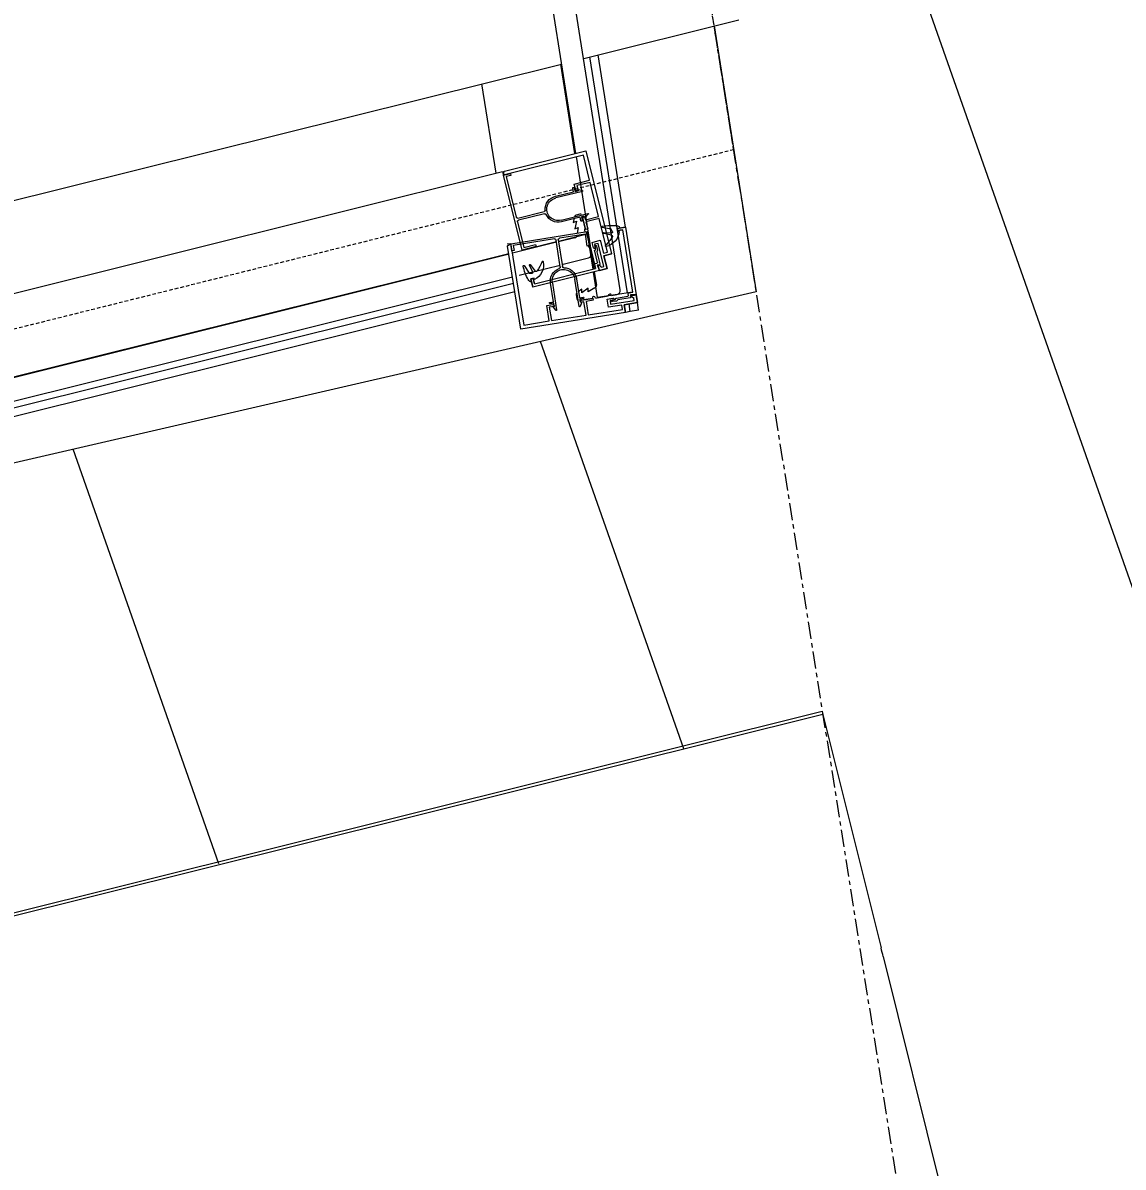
# Model space of a CAD drawing. Header units: millimetres. Extents: x -2355779 to -2216356, y 3874558 to 4068437.
# Drawn here: x -2319390 to -2318621, y 3992980 to 3993779 of the extents above; entities that cross this region are included whole.
import ezdxf

# ---------------------------------------------------------------- set-up
doc = ezdxf.new("R2010")
doc.units = ezdxf.units.MM
doc.linetypes.add('Grid Line', pattern=[21, 12, -3, 3, -3])
doc.linetypes.add('Overhead', pattern=[4, 2.5, -1.5])
for name, color, linetype, lineweight in [('A-ANNO-DIMS', 211, 'Continuous', 5), ('A-ANNO-DIMS-200', 211, 'Continuous', 5), ('A-DETL-GENF', 92, 'Continuous', 5), ('A-FLOR-OVHD', 1, 'Overhead', 13), ('A-GENM', 13, 'Continuous', 5), ('A-GLAZ-CWMG', 51, 'Continuous', 5), ('A-ROOF', 132, 'Continuous', 5), ('A-ROOF-PATT', 132, 'Continuous', 5), ('S-BEAM', 12, 'Continuous', 5), ('S-GRID', 1, 'Continuous', 5)]:
    doc.layers.add(name, color=color, linetype=linetype, lineweight=lineweight)
doc.styles.add('Arial', font='arial.ttf', dxfattribs={"height": 500})
doc.dimstyles.new('2_5-Diagonal-_deg_-Decimal_O', dxfattribs={"dimscale": 304.8, "dimtxt": 510.1297, "dimasz": 0.984252, "dimexe": 0.656168, "dimexo": 0.0625, "dimgap": 0.984252, "dimtad": 1, "dimdec": 0, "dimzin": 0, "dimdsep": 46, "dimtxsty": 'Arial', "dimblk1": 'OBLIQUE', "dimblk2": 'OBLIQUE', "dimsah": 1, "dimcen": 0.09, "dimdle": 0.656168, "dimazin": 0, "dimtfac": 1, "dimtdec": 4, "dimtix": 1, "dimtmove": 0, "dimatfit": 3, "dimfxl": 3.28084, "dimfxlon": 1, "dimtvp": 1, "dimtfill": 1, "dimtolj": 1, "dimtzin": 0, "dimlwd": 15, "dimlwe": 15, "dimarcsym": 2})

# ---------------------------------------------------------------- blocks, each defined once
blk = doc.blocks.new('Rectangular Mullion - DPANMF BT2-1105307-GA - Part B 6m')
at = {"layer": 'A-DETL-GENF'}
for p, q in [((-41.71, 64.5), (-46.71, 64.5)), ((-46.71, 64.5), (-46.71, 10.5)), ((-45.96, 64.5), (10.79, 64.5)), ((13.29, 67), (-45.26, 67)), ((-41.71, 63), (-41.71, 64.5)), ((10.79, 64.5), (10.79, 46.44)), ((13.29, -7.08), (13.29, 67)), ((-45.21, 33.9), (-45.21, 63)), ((-45.21, 63), (-41.71, 63)), ((-15.06, 40.14), (4, 40.14)), ((-1.96, 41.34), (-15.04, 41.34)), ((-1.96, 43.85), (-1.96, 41.34)), ((-0.96, 41.35), (-0.96, 43.85)), ((0.95, 41.35), (-0.96, 41.35)), ((10.79, 46.44), (-0.21, 46.44)), ((-0.21, 46.44), (-0.21, 42.06)), ((1.29, 41.54), (1.29, 44.94)), ((1.29, 44.94), (10.79, 44.94)), ((4.15, 40.7), (1.73, 42.1)), ((10.79, 44.94), (10.79, 20.36)), ((-25.35, 32.9), (-44.21, 32.9)), ((-45.21, 12), (-45.21, 30.4)), ((-44.21, 31.4), (-25.35, 31.4)), ((4, 24.15), (-15.31, 24.15)), ((-15.31, 22.95), (-1.96, 22.95)), ((-1.96, 22.95), (-1.96, 20.45)), ((-0.96, 20.45), (-0.96, 22.95)), ((-0.96, 22.95), (0.94, 22.95)), ((-0.21, 22.02), (-0.21, 13.84)), ((1.29, 20.36), (1.29, 22.54)), ((10.79, 20.36), (1.29, 20.36)), ((1.29, 13.84), (1.29, 18.86)), ((1.29, 18.86), (10.79, 18.86)), ((1.73, 22.19), (4.15, 23.59)), ((10.79, 18.86), (10.79, -5.38)), ((-46.71, 10.5), (-36.71, 10.5)), ((-36.71, 12), (-45.21, 12)), ((-36.71, 10.5), (-36.71, 12)), ((-0.21, 13.84), (1.29, 13.84)), ((7.79, 3.97), (1.99, 3.97)), ((1.99, 3.97), (1.99, 0.07)), ((3.29, -0.62), (3.29, 2.27)), ((3.29, 2.27), (5.89, 2.27)), ((3.29, 1.17), (3.29, -1.6)), ((4.39, -2.2), (4.39, 0.6)), ((5.89, 2.27), (5.89, -14.33)), ((7.79, -5.38), (7.79, 3.97)), ((-45.85, -6.26), (-47.95, -0.37)), ((-43.74, -6.88), (-45.85, -6.26)), ((-44.24, -0.89), (-43.14, -6.33)), ((-41.54, -5.87), (-43.63, -0.7)), ((2.29, -2.4), (2.29, -10.5)), ((3.69, -3.29), (4.39, -2.2)), ((3.69, -11.9), (3.69, -3.29)), ((10.79, -5.38), (7.79, -5.38)), ((7.79, -16.4), (7.79, -7.08)), ((7.79, -7.08), (13.29, -7.08)), ((-44.11, -10.5), (-45.61, -10.5)), ((-45.61, -10.5), (-45.61, -16.4)), ((-45.61, -12.26), (-45.61, -10.5)), ((-45.61, -10.5), (-43.37, -10.5)), ((-44.11, -14.4), (-44.11, -10.5)), ((0, -14.4), (-44.11, -14.4)), ((-43.37, -10.5), (-43.37, -11.58)), ((0, -11.7), (0, -14.4)), ((1.79, -11), (0.7, -11)), ((2.36, -16.4), (1.59, -12.4)), ((1.59, -12.4), (3.19, -12.4)), ((2.29, -12.66), (2.29, -16.4)), ((5.89, -14.33), (4.19, -14.33)), ((-45.61, -16.4), (2.36, -16.4)), ((2.29, -16.4), (7.79, -16.4))]:
    blk.add_line(p, q, dxfattribs=at)
for centre, radius, start, end in [((-15.31, 32.15), 9.2, 88.37392, 170.12093), ((-15.31, 32.15), 8, 88.25616, 270), ((-1.46, 43.85), 0.5, 0, 180), ((4, 40.44), 0.3, 270, 60), ((-44.21, 33.9), 1, 180, 270), ((-25.35, 33.9), 1, 270, 350.12093), ((-44.21, 30.4), 1, 90, 180), ((-25.35, 30.4), 1, 9.87905, 90), ((-15.31, 32.15), 9.2, 189.87905, 270), ((4, 23.85), 0.3, 300, 90), ((-1.46, 20.45), 0.5, 180, 0), ((2.83, 0.07), 0.834, 180, 303.96116), ((-48.33, -0.5), 0.4, 19.63752, 186.40467), ((-9.61, -1.2), 39.12, 179.04806, 193.76128), ((-43.93, -0.82), 0.32, 21.98819, 191.47015), ((-43.61, -6.42), 0.48, 253.57262, 11.47015), ((-45.92, -0.25), 11.61, 282.71421, 356.55507), ((-40.73, -5.54), 0.88, 201.98819, 317.42975), ((-81.52, 36.99), 59.81, 313.85322, 321.00629), ((-34.73, -0.9), 0.4, 353.07357, 139.41676), ((-44.31, -9.69), 3.39, 193.76128, 216.27232), ((0.7, -11.7), 0.7, 90, 180), ((1.79, -10.5), 0.5, 270, 0), ((3.19, -11.9), 0.5, 270, 0), ((4.19, -13.83), 0.5, 180, 270)]:
    blk.add_arc(centre, radius, start, end, dxfattribs=at)
for points, knots in [([(-45.26, 67), (-45.32, 67), (-45.43, 66.98), (-45.57, 66.88), (-45.68, 66.74), (-45.78, 66.58), (-45.89, 66.37), (-46.01, 66.11), (-46.15, 65.84), (-46.27, 65.57), (-46.37, 65.31), (-46.42, 65.08), (-46.43, 64.87), (-46.38, 64.7), (-46.25, 64.56), (-46.08, 64.51), (-45.96, 64.5)], [0, 0, 0, 0, 0.0625, 0.125, 0.177083, 0.229167, 0.291667, 0.375, 0.458333, 0.541667, 0.625, 0.708333, 0.770833, 0.84375, 0.916667, 1, 1, 1, 1]), ([(-0.21, 42.06), (-0.21, 41.9), (-0.04, 41.73), (0.28, 41.53), (0.46, 41.43), (0.64, 41.34), (0.83, 41.27), (1, 41.24), (1.19, 41.27), (1.28, 41.4), (1.29, 41.54)], [0, 0, 0, 0, 0.333333, 0.416667, 0.5, 0.583333, 0.666667, 0.75, 0.84375, 1, 1, 1, 1]), ([(1.73, 42.1), (1.67, 42.14), (1.55, 42.16), (1.36, 42.05), (1.2, 41.83), (1.06, 41.58), (0.98, 41.43), (0.95, 41.35)], [0, 0, 0, 0, 0.25, 0.5, 0.75, 0.875, 1, 1, 1, 1]), ([(1.29, 22.54), (1.28, 22.62), (1.24, 22.75), (1.11, 22.84), (0.93, 22.84), (0.73, 22.78), (0.52, 22.68), (0.3, 22.57), (0.12, 22.45), (-0.04, 22.34), (-0.17, 22.2), (-0.21, 22.08), (-0.21, 22.02)], [0, 0, 0, 0, 0.083333, 0.1875, 0.291667, 0.375, 0.458333, 0.583333, 0.666667, 0.75, 0.875, 1, 1, 1, 1]), ([(0.94, 22.95), (0.98, 22.86), (1.05, 22.71), (1.16, 22.52), (1.3, 22.32), (1.49, 22.13), (1.64, 22.13), (1.73, 22.19)], [0, 0, 0, 0, 0.125, 0.25, 0.375, 0.625, 1, 1, 1, 1]), ([(4.39, 0.6), (4.38, 0.74), (4.33, 0.97), (4.18, 1.21), (3.95, 1.34), (3.66, 1.41), (3.38, 1.39), (3.28, 1.29), (3.29, 1.17)], [0, 0, 0, 0, 0.166667, 0.333333, 0.5, 0.666667, 0.791667, 1, 1, 1, 1]), ([(3.29, -1.6), (3.24, -1.6), (3.1, -1.6), (2.85, -1.64), (2.65, -1.72), (2.49, -1.83), (2.39, -1.97), (2.31, -2.15), (2.29, -2.31), (2.29, -2.4)], [0, 0, 0, 0, 0.222222, 0.388889, 0.555556, 0.666667, 0.777778, 0.888889, 1, 1, 1, 1]), ([(-47.05, -11.7), (-46.85, -12.02), (-46.33, -12.42), (-45.75, -12.54), (-45.61, -12.4), (-45.61, -12.26)], [0, 0, 0, 0, 0.470588, 0.735294, 1, 1, 1, 1]), ([(3.69, -13.83), (3.7, -13.77), (3.7, -13.66), (3.65, -13.49), (3.56, -13.34), (3.45, -13.2), (3.33, -13.07), (3.16, -12.92), (3.01, -12.77), (2.84, -12.62), (2.68, -12.52), (2.49, -12.44), (2.34, -12.44), (2.29, -12.57), (2.29, -12.66)], [0, 0, 0, 0, 0.0625, 0.125, 0.1875, 0.25, 0.3125, 0.375, 0.5, 0.583333, 0.708333, 0.802083, 0.911458, 1, 1, 1, 1])]:
    blk.add_open_spline(points, degree=3, knots=knots, dxfattribs=at)
blk = doc.blocks.new('Rectangular Mullion - Frame_Framed Facade_Danpal_DPANMF BT2-1262941-GA - Part B 6m')
at = {"layer": 'A-GLAZ-CWMG'}
for p, q in [((-60, 54.5), (-60, 57)), ((-33.35, 0.5), (-60, 0.5)), ((-13.29, 0.5), (-31.43, 0.5)), ((-13.29, -24.4), (-13.29, 0.5)), ((-58.9, -26.4), (-58.9, -20.5)), ((-58.9, -20.5), (-57.4, -20.5)), ((-57.4, -20.5), (-57.4, -24.4)), ((0, -17.08), (-5.5, -17.08)), ((-5.5, -17.08), (-5.5, -26.4)), ((-5.5, -26.4), (-10.93, -26.4))]:
    blk.add_line(p, q, dxfattribs=at)
blk = doc.blocks.new('Rectangular Mullion - Frame_Framed Facade_Danpal_DPANMF BT1-2852219-GA - Part B 6m')
at = {"layer": 'A-GLAZ-CWMG'}
for p, q in [((-2319004.21, 3993687.81), (-2319014.1, 3993750.23)), ((-2318967.53, 3993590.5), (-2318993.64, 3993755.33)), ((-2318968.85, 3993636.47), (-2318987.9, 3993756.76)), ((-2319059.24, 3993674.1), (-2319069.13, 3993736.52)), ((-2318965.47, 3993577.46), (-2318966.32, 3993582.81)), ((-2318959.64, 3993578.38), (-2318960.49, 3993583.73)), ((-2318965.47, 3993577.46), (-2318968.91, 3993576.92)), ((-2318959.64, 3993578.38), (-2318965.47, 3993577.46))]:
    blk.add_line(p, q, dxfattribs=at)
blk = doc.blocks.new('Rectangular Mullion - DPANMF BT1-1105306-GA - Part B 6m')
at = {"layer": 'A-DETL-GENF'}
for p, q in [((45.26, 67), (-13.29, 67)), ((-13.29, 67), (-13.29, -7.08)), ((-10.79, 46.44), (-10.79, 64.5)), ((-10.79, 64.5), (45.96, 64.5)), ((46.71, 64.5), (41.71, 64.5)), ((41.71, 64.5), (41.71, 63)), ((46.71, 10.5), (46.71, 64.5)), ((41.71, 63), (45.21, 63)), ((45.21, 63), (45.21, 33.9)), ((0.21, 46.44), (-10.79, 46.44)), ((-10.79, 20.36), (-10.79, 44.94)), ((-10.79, 44.94), (-1.29, 44.94)), ((-1.73, 42.1), (-4.15, 40.7)), ((-4, 40.14), (15.06, 40.14)), ((-1.29, 44.94), (-1.29, 41.54)), ((0.96, 41.35), (-0.95, 41.35)), ((0.21, 42.06), (0.21, 46.44)), ((0.96, 43.85), (0.96, 41.35)), ((1.96, 41.34), (1.96, 43.85)), ((15.04, 41.34), (1.96, 41.34)), ((44.21, 32.9), (25.35, 32.9)), ((15.3, 24.15), (-4, 24.15)), ((25.35, 31.4), (44.21, 31.4)), ((45.21, 30.4), (45.21, 12)), ((-1.29, 20.36), (-10.79, 20.36)), ((-10.79, -5.38), (-10.79, 18.86)), ((-10.79, 18.86), (-1.29, 18.86)), ((-4.15, 23.59), (-1.73, 22.19)), ((-1.29, 22.54), (-1.29, 20.36)), ((-1.29, 18.86), (-1.29, 13.84)), ((-0.94, 22.95), (0.96, 22.95)), ((0.21, 13.84), (0.21, 22.02)), ((0.96, 22.95), (0.96, 20.45)), ((1.96, 20.45), (1.96, 22.95)), ((1.96, 22.95), (15.3, 22.95)), ((-1.29, 13.84), (0.21, 13.84)), ((45.21, 12), (36.71, 12)), ((36.71, 12), (36.71, 10.5)), ((36.71, 10.5), (46.71, 10.5)), ((-1.99, 3.97), (-7.79, 3.97)), ((-7.79, 3.97), (-7.79, -5.38)), ((-5.89, -14.33), (-5.89, 2.27)), ((-5.89, 2.27), (-3.29, 2.27)), ((-4.39, 0.6), (-4.39, -2.2)), ((-3.29, 2.27), (-3.29, -0.62)), ((-3.29, -1.6), (-3.29, 1.17)), ((-1.99, 0.07), (-1.99, 3.97)), ((-13.29, -7.08), (-7.79, -7.08)), ((-7.79, -5.38), (-10.79, -5.38)), ((-7.79, -7.08), (-7.79, -16.4)), ((-4.39, -2.2), (-3.69, -3.29)), ((-3.69, -3.29), (-3.69, -11.9)), ((-2.29, -10.5), (-2.29, -2.4)), ((43.63, -0.7), (41.54, -5.87)), ((43.14, -6.33), (44.24, -0.89)), ((45.85, -6.26), (43.74, -6.88)), ((47.95, -0.37), (45.85, -6.26)), ((-4.19, -14.33), (-5.89, -14.33)), ((-3.19, -12.4), (-1.59, -12.4)), ((-1.59, -12.4), (-2.36, -16.4)), ((-2.29, -16.4), (-2.29, -12.66)), ((-0.7, -11), (-1.79, -11)), ((0, -14.4), (0, -11.7)), ((44.11, -14.4), (0, -14.4)), ((43.37, -11.58), (43.37, -10.5)), ((43.37, -10.5), (45.61, -10.5)), ((45.61, -10.5), (44.11, -10.5)), ((44.11, -10.5), (44.11, -14.4)), ((45.61, -16.4), (45.61, -10.5)), ((45.61, -10.5), (45.61, -12.26)), ((-7.79, -16.4), (-2.29, -16.4)), ((-2.36, -16.4), (45.61, -16.4))]:
    blk.add_line(p, q, dxfattribs=at)
for centre, radius, start, end in [((-4, 40.44), 0.3, 120, 270), ((1.46, 43.85), 0.5, 360, 180), ((15.3, 32.15), 9.2, 9.87907, 91.62608), ((15.3, 32.15), 8, 270, 91.74384), ((25.35, 33.9), 1, 189.87907, 270), ((44.21, 33.9), 1, 270, 0), ((-4, 23.85), 0.3, 90, 240), ((15.3, 32.15), 9.2, 270, 350.12095), ((25.35, 30.4), 1, 90, 170.12095), ((44.21, 30.4), 1, 0, 90), ((1.46, 20.45), 0.5, 180, 360), ((-2.83, 0.07), 0.834, 236.03884, 360), ((34.73, -0.9), 0.4, 40.58324, 186.92643), ((45.92, -0.25), 11.61, 183.44493, 257.28579), ((81.52, 36.99), 59.81, 218.99371, 226.14678), ((40.73, -5.54), 0.88, 222.57025, 338.01181), ((43.61, -6.42), 0.48, 168.52985, 286.42738), ((43.93, -0.82), 0.32, 348.52985, 158.01181), ((9.61, -1.2), 39.12, 346.23872, 0.95194), ((48.33, -0.5), 0.4, 353.59533, 160.36248), ((-4.19, -13.83), 0.5, 270, 360), ((-3.19, -11.9), 0.5, 180, 270), ((-1.79, -10.5), 0.5, 180, 270), ((-0.7, -11.7), 0.7, 360, 90), ((44.31, -9.69), 3.39, 323.72768, 346.23872)]:
    blk.add_arc(centre, radius, start, end, dxfattribs=at)
for points, knots in [([(45.96, 64.5), (46.02, 64.51), (46.15, 64.53), (46.31, 64.61), (46.4, 64.74), (46.43, 64.94), (46.4, 65.17), (46.32, 65.43), (46.18, 65.79), (46, 66.13), (45.84, 66.46), (45.74, 66.64), (45.63, 66.8), (45.49, 66.95), (45.35, 67), (45.26, 67)], [0, 0, 0, 0, 0.041667, 0.104167, 0.177083, 0.239583, 0.333333, 0.416667, 0.5, 0.666667, 0.729167, 0.791667, 0.84375, 0.90625, 1, 1, 1, 1]), ([(-0.95, 41.35), (-0.98, 41.43), (-1.06, 41.58), (-1.16, 41.77), (-1.3, 41.97), (-1.49, 42.16), (-1.64, 42.16), (-1.73, 42.1)], [0, 0, 0, 0, 0.125, 0.25, 0.375, 0.625, 1, 1, 1, 1]), ([(-1.29, 41.54), (-1.28, 41.47), (-1.24, 41.34), (-1.11, 41.24), (-0.93, 41.25), (-0.73, 41.3), (-0.52, 41.4), (-0.3, 41.51), (-0.12, 41.63), (0.04, 41.75), (0.17, 41.89), (0.21, 42), (0.21, 42.06)], [0, 0, 0, 0, 0.083333, 0.1875, 0.291667, 0.375, 0.458333, 0.583333, 0.666667, 0.75, 0.875, 1, 1, 1, 1]), ([(-1.73, 22.19), (-1.67, 22.15), (-1.55, 22.12), (-1.36, 22.24), (-1.2, 22.46), (-1.05, 22.71), (-0.98, 22.86), (-0.94, 22.95)], [0, 0, 0, 0, 0.25, 0.5, 0.75, 0.875, 1, 1, 1, 1]), ([(0.21, 22.02), (0.21, 22.18), (0.04, 22.36), (-0.28, 22.55), (-0.46, 22.65), (-0.64, 22.74), (-0.83, 22.81), (-1, 22.85), (-1.19, 22.81), (-1.28, 22.68), (-1.29, 22.54)], [0, 0, 0, 0, 0.333333, 0.416667, 0.5, 0.583333, 0.666667, 0.75, 0.84375, 1, 1, 1, 1]), ([(-3.29, 1.17), (-3.29, 1.24), (-3.33, 1.34), (-3.55, 1.42), (-3.91, 1.37), (-4.18, 1.21), (-4.33, 0.97), (-4.38, 0.74), (-4.39, 0.6)], [0, 0, 0, 0, 0.125, 0.25, 0.5, 0.666667, 0.833333, 1, 1, 1, 1]), ([(-2.29, -2.4), (-2.29, -2.31), (-2.31, -2.15), (-2.39, -1.97), (-2.49, -1.83), (-2.63, -1.73), (-2.79, -1.66), (-3.05, -1.6), (-3.22, -1.6), (-3.29, -1.6)], [0, 0, 0, 0, 0.111111, 0.222222, 0.333333, 0.444444, 0.555556, 0.708333, 1, 1, 1, 1]), ([(-2.29, -12.66), (-2.29, -12.59), (-2.33, -12.45), (-2.47, -12.43), (-2.73, -12.53), (-2.92, -12.68), (-3.13, -12.88), (-3.27, -13.02), (-3.41, -13.16), (-3.53, -13.3), (-3.63, -13.44), (-3.7, -13.62), (-3.71, -13.75), (-3.69, -13.83)], [0, 0, 0, 0, 0.072917, 0.1875, 0.291667, 0.5, 0.583333, 0.666667, 0.729167, 0.791667, 0.854167, 0.916667, 1, 1, 1, 1]), ([(45.61, -12.26), (45.61, -12.34), (45.65, -12.45), (45.81, -12.51), (46.04, -12.49), (46.37, -12.36), (46.75, -12.08), (46.97, -11.82), (47.05, -11.7)], [0, 0, 0, 0, 0.147059, 0.294118, 0.411765, 0.588235, 0.823529, 1, 1, 1, 1])]:
    blk.add_open_spline(points, degree=3, knots=knots, dxfattribs=at)
blk = doc.blocks.new('Rectangular Mullion - Frame_Framed Facade_Danpal_DPANMF BT1-V25-GA - Part B 6m')
at = {"layer": 'A-GLAZ-CWMG'}
for p, q in [((-60, 57), (-60, 54.5)), ((-60, 0.5), (-35.34, 0.5)), ((-33.91, 0.5), (-13.29, 0.5)), ((-13.29, 0.5), (-13.29, -24.4)), ((-57.4, -20.5), (-58.9, -20.5)), ((-58.9, -20.5), (-58.9, -26.4)), ((-57.4, -24.4), (-57.4, -20.5)), ((-5.5, -17.08), (0, -17.08)), ((-5.5, -26.4), (-5.5, -17.08)), ((-10.93, -26.4), (-5.5, -26.4))]:
    blk.add_line(p, q, dxfattribs=at)
blk = doc.blocks.new('MulticellPanel_Polycarbonate_Danpal_1040w - Opal-2897713-GA - Part B 6m')
at = {"layer": 'A-GENM'}
h = blk.add_hatch(dxfattribs=at)
h.set_pattern_fill('FP_28', color=256, style=0, pattern_type=2)
h.set_pattern_definition([(171, (4307366.5, 1665677.9), (-125.14757, -790.15067), []), (261, (4307366.5, 1665677.9), (790.15067, -125.14757), [])])
h.paths.add_polyline_path([(162.77, -6.44), (166.57, -3.25), (160.76, -1.28)])
h.paths.add_polyline_path([(167.77, -13.34), (167.77, -4.45), (162.77, -6.44), (162.77, -10.94), (167.25, -13.23)])
h.paths.add_polyline_path([(167.77, -2.05), (167.77, 7), (160.76, -1.28)])
h.paths.add_polyline_path([(65.22, 7.47), (119.93, 10.48), (87.41, 6.9), (67.83, 7.4)])
h.paths.add_polyline_path([(166.57, 8.2), (164.77, 16), (-164.77, 16), (-166.57, 8.2), (-158.9, 0), (65.87, 0), (65.22, 7.47), (67.93, 5.2), (68.38, 0), (147.47, 1.31), (149.55, 0.46), (149.59, 0), (160.78, 2.01)])
h.paths.add_polyline_path([(139.02, 13.92), (137.54, 11.28), (123.03, 10.96)])
h.paths.add_polyline_path([(-160.76, -1.28), (-167.77, 7), (-167.77, -2.05)])
h.paths.add_polyline_path([(-160.76, -1.28), (-166.57, -3.25), (-162.77, -6.44), (-161.78, -3.91)])
h.paths.add_polyline_path([(-162.77, -10.94), (-162.77, -6.44), (-167.77, -4.45), (-167.77, -13.5)])
for p, q in [((164.77, 16), (-164.77, 16)), ((-167.77, 13), (-167.77, 9.4)), ((167.77, 9.4), (167.77, 13)), ((-167.77, 7), (-167.77, -2.05)), ((167.77, -2.05), (167.77, 7)), ((-167.77, -4.45), (-167.77, -13.5)), ((-162.77, -6.44), (-160.76, -1.28)), ((-162.77, -10.94), (-160.27, -6)), ((-160.27, -6), (-162.77, -6.44)), ((-158.9, 0), (65.87, 0)), ((68.15, 0), (147.64, 0)), ((149.59, 0), (158.9, 0)), ((162.77, -6.44), (160.27, -6)), ((160.27, -6), (162.77, -10.94)), ((160.76, -1.28), (162.77, -6.44)), ((167.77, -13.34), (167.77, -4.45)), ((-166.27, -15), (-163.47, -15)), ((-160.27, -10.5), (-162.77, -10.94)), ((-162.13, -14.18), (-160.27, -10.5)), ((162.77, -10.94), (160.27, -10.5)), ((160.27, -10.5), (161.69, -13.32)), ((163.47, -15), (166.27, -15))]:
    blk.add_line(p, q, dxfattribs=at)
for centre, radius, start, end in [((-164.77, 13), 3, 90, 180), ((164.77, 13), 3, 0, 90), ((-167.77, 8.2), 1.2, 270.00019, 89.99981), ((167.77, 8.2), 1.2, 90.00019, 269.99981), ((-167.77, -3.25), 1.2, 270.0002, 89.9998), ((-158.9, -2), 2, 90, 158.78639), ((158.9, -2), 2, 21.21363, 90), ((167.77, -3.25), 1.2, 90.0002, 269.9998), ((-166.27, -13.5), 1.5, 180, 270), ((-163.47, -13.5), 1.5, 270, 333.16093), ((163.47, -13.5), 1.5, 206.83907, 270), ((166.27, -13.5), 1.5, 270, 315)]:
    blk.add_arc(centre, radius, start, end, dxfattribs=at)
blk = doc.blocks.new('MulticellPanel_Polycarbonate_Danpal_1040w - Opal-V29-GA - Part B 6m')
at = {"layer": 'A-GENM'}
h = blk.add_hatch(dxfattribs=at)
h.set_pattern_fill('FP_29', color=256, style=0, pattern_type=2)
h.set_pattern_definition([(256.007, (-1284990.3, 4435872.7), (776.26022, -193.44268), []), (346.007, (-1284990.3, 4435872.7), (193.44268, 776.26022), [])])
h.paths.add_polyline_path([(517, 16), (-462.27, 15.15), (-462.7, 0), (511.13, 0), (518.8, 8.2)])
h.paths.add_polyline_path([(513, -1.28), (515, -6.44), (518.8, -3.25)])
h.paths.add_polyline_path([(520, 7), (513, -1.28), (520, -2.05)])
h.paths.add_polyline_path([(520, -4.45), (515, -6.44), (515, -10.94), (520, -13.5)])
h.paths.add_polyline_path([(-464.71, 16), (-496.46, 15.68), (-496.41, 0), (-466.11, 0), (-464.78, 15.19)])
h.paths.add_polyline_path([(-497.94, 16), (-517, 16), (-517.41, 6.72), (-509.79, 0), (-499.16, 2.08), (-497.97, 15.7)])
h.paths.add_polyline_path([(-520, 7), (-518.87, -0.7), (-513.05, -1.21), (-518.63, 5.39)])
h.paths.add_polyline_path([(-513.54, -2.68), (-518.8, -3.25), (-515, -6.44), (-513.94, -3.7)])
h.paths.add_polyline_path([(-520, -4.45), (-518.79, -12.88), (-515, -10.94), (-515, -6.44)])
for p, q in [((-497.83, 16), (-517, 16)), ((-466.92, 16), (-496.43, 16)), ((517, 16), (-462.2, 16)), ((-520, 13), (-520, 9.4)), ((520, 9.4), (520, 13)), ((-520, 7), (-520, -2.05)), ((520, -2.05), (520, 7)), ((-520, -4.45), (-520, -13.34)), ((-515, -6.44), (-513.54, -2.68)), ((-515, -10.94), (-512.5, -6)), ((-512.5, -6), (-515, -6.44)), ((-511.13, 0), (-499.34, 0)), ((-497.95, 0), (-466.11, 0)), ((-463.84, 0), (511.13, 0)), ((515, -6.44), (512.5, -6)), ((512.5, -6), (515, -10.94)), ((513, -1.28), (515, -6.44)), ((520, -13.5), (520, -4.45)), ((-518.5, -15), (-515.7, -15)), ((-512.5, -10.5), (-515, -10.94)), ((-513.92, -13.32), (-512.5, -10.5)), ((515, -10.94), (512.5, -10.5)), ((512.5, -10.5), (514.36, -14.18)), ((515.7, -15), (518.5, -15))]:
    blk.add_line(p, q, dxfattribs=at)
for centre, radius, start, end in [((-517, 13), 3, 90, 180), ((517, 13), 3, 360, 90), ((-520, 8.2), 1.2, 270.00019, 89.99981), ((520, 8.2), 1.2, 90.00019, 269.99981), ((-520, -3.25), 1.2, 270.0002, 89.9998), ((-511.13, -2), 2, 90, 158.78639), ((511.13, -2), 2, 21.21363, 90), ((520, -3.25), 1.2, 90.0002, 269.9998), ((-518.5, -13.5), 1.5, 225, 270), ((-515.7, -13.5), 1.5, 270, 333.16093), ((515.7, -13.5), 1.5, 206.83907, 270), ((518.5, -13.5), 1.5, 270, 360)]:
    blk.add_arc(centre, radius, start, end, dxfattribs=at)
blk = doc.blocks.new('Rectangular Mullion - Frame_Framed Facade_Danpal_DPANMF BT1-1887959-GA - Part B 6m')
at = {"layer": 'A-GLAZ-CWMG'}
for p, q in [((-2320018.48, 3993435.05), (-2319054.67, 3993675.24)), ((-2319998.66, 3993381.76), (-2319050.37, 3993618.08)), ((-2319999.74, 3993359.85), (-2319047.07, 3993597.26)), ((-2319978.06, 3993359.17), (-2319046.15, 3993591.41))]:
    blk.add_line(p, q, dxfattribs=at)
blk = doc.blocks.new('Gutter 01 - Gutter 01-2642328-GA - Part B 6m')
at = {"layer": 'A-GENM'}
for p, q in [((-2318831.43, 3993298.19), (-2339330.41, 3988189.7)), ((-2318830.95, 3993296.25), (-2339329.93, 3988187.76)), ((-2318831.43, 3993298.19), (-2318830.95, 3993296.25)), ((-2318830.95, 3993296.25), (-2318790.33, 3993133.26)), ((-2318788.81, 3993127.15), (-2318748, 3992963.41))]:
    blk.add_line(p, q, dxfattribs=at)
blk.add_ellipse((-2318790.33, 3993133.26), major_axis=(-2.47, 9.93), ratio=0.000002, start_param=4.049465, end_param=4.712389, dxfattribs=at)
blk = doc.blocks.new('Structural Framing 10 - Structural Framing 1-2898566-GA - Part B 6m')
at = {"layer": 'S-BEAM'}
for p, q in [((-2319002.02, 3993770.25), (-2318893.71, 3993797.24)), ((-2339367.53, 3988695.02), (-2319017.6, 3993766.37))]:
    blk.add_line(p, q, dxfattribs=at)
blk = doc.blocks.new('DIMBLOCK1-GA - Part B 6m')
at = {"layer": 'A-ANNO-DIMS-200', "lineweight": 15}
for p, q in [((-2327823.04, 4050069.26), (-2327854.33, 4050266.79)), ((-2327823.04, 4050069.26), (-2327698.35, 4050240.87)), ((-2327823.04, 4050069.26), (-2327947.72, 4049897.64)), ((-2327823.04, 4050069.26), (-2327823.04, 4050069.26)), ((-2327823.04, 4050069.26), (-2327772.57, 4049750.65)), ((-2337983.31, 4048155.44), (-2338052.22, 4048470.57)), ((-2337983.31, 4048155.44), (-2337868.82, 4048334.02)), ((-2337983.31, 4048155.44), (-2338097.81, 4047976.86)), ((-2337983.31, 4048155.44), (-2337940.59, 4047960.06))]:
    blk.add_line(p, q, dxfattribs=at)
for start, end in [(98.935842, 102.3988935), (99.0003284, 102.3344071)]:
    blk.add_arc((-2300023.82, 3874558.41), 177698.77, start, end, dxfattribs=at)
at = {"layer": 'A-ANNO-DIMS-200', "color": 0, "lineweight": 15, "insert": (-2333894.89, 4049967.89), "char_height": 500, "width": 1958.898, "attachment_point": 1, "rotation": 10.66737, "line_spacing_factor": 0.941778, "style": 'Arial', "bg_fill": 3, "box_fill_scale": 1.25, "bg_fill_color": 256, "bg_fill_true_color": 13158600, "bg_fill_transparency": 0}
blk.add_mtext('3.33°', dxfattribs=at)
blk = doc.blocks.new('_Oblique')
at = {"color": 0, "linetype": 'ByBlock', "lineweight": -2}
blk.add_line((-0.5, -0.5), (0.5, 0.5), dxfattribs=at)
blk = doc.blocks.new('DIMBLOCK2-GA - Part B 6m')
at = {"layer": 'A-ANNO-DIMS-200', "lineweight": 15}
for p, q in [((-2337980.34, 4048141.87), (-2338057.17, 4048493.22)), ((-2337980.34, 4048141.87), (-2337865.85, 4048320.45)), ((-2337980.34, 4048141.87), (-2338094.84, 4047963.29)), ((-2337980.34, 4048141.87), (-2337980.34, 4048141.87)), ((-2337980.34, 4048141.87), (-2337937.62, 4047946.49)), ((-2348008.11, 4045641.5), (-2348105.24, 4045987.78)), ((-2348008.11, 4045641.5), (-2347904.19, 4045826.43)), ((-2348008.11, 4045641.5), (-2348112.03, 4045456.56)), ((-2348008.11, 4045641.5), (-2347954.1, 4045448.93))]:
    blk.add_line(p, q, dxfattribs=at)
for start, end in [(102.2699157, 105.7318986), (102.3344071, 105.6674071)]:
    blk.add_arc((-2300023.82, 3874558.41), 177684.87, start, end, dxfattribs=at)
at = {"layer": 'A-ANNO-DIMS-200', "color": 0, "lineweight": 15, "insert": (-2344034, 4047688.05), "char_height": 500, "width": 1958.898, "attachment_point": 1, "rotation": 14.00091, "line_spacing_factor": 0.941778, "style": 'Arial', "bg_fill": 3, "box_fill_scale": 1.25, "bg_fill_color": 256, "bg_fill_true_color": 13158600, "bg_fill_transparency": 0}
blk.add_mtext('3.33°', dxfattribs=at)

msp = doc.modelspace()

# ---------------------------------------------------------------- hatches: boundary and pattern name
at = {"layer": 'A-ROOF-PATT'}
h = msp.add_hatch(dxfattribs=at)
h.set_pattern_fill('FP_4', color=256, style=0, pattern_type=2)
h.set_pattern_definition([(109.367, (-4018.33, 11431.97), (-314.1568, -110.428734), [])])
h.paths.add_polyline_path([(-2352562.88, 3967433.92), (-2298471.94, 3967434.57), (-2305717.87, 3993269.19), (-2317088.14, 3995686.01), (-2318295.31, 3999191.81), (-2318276.82, 3999198.02), (-2317990.28, 3999297.18), (-2319737.4, 3999020.45), (-2318990.13, 3994314.58), (-2318988.48, 3994311.32), (-2318969.59, 3994178.22), (-2318969.59, 3994172.85), (-2318935.67, 3993965.59), (-2318889.72, 3993781.23), (-2318906.88, 3993776.95), (-2318877.49, 3993591.4), (-2319972.95, 3993338.67), (-2319896.71, 3993032.72), (-2318830.95, 3993296.25), (-2318742.7, 3992936.64), (-2339240.88, 3987830.45), (-2339329.93, 3988189.82), (-2329605.12, 3990613.31), (-2329686.47, 3990939.77), (-2338999.36, 3988618.93), (-2338994.73, 3988605.16), (-2339351.21, 3988485.44), (-2339348.05, 3988476.26), (-2339418.84, 3988454.31), (-2339421.52, 3988456.78), (-2339429.34, 3988456.19), (-2341201.17, 3993601.83), (-2352562.88, 3989688.49), (-2352562.88, 3975751.64), (-2350541.37, 3975985.44), (-2350556.48, 3976127.12), (-2350507.95, 3976132.34), (-2350495.84, 3976129.71), (-2350495.06, 3976131.55), (-2350329.44, 3976150.09), (-2350329.44, 3976150.75), (-2350307.56, 3976155.91), (-2350269.45, 3976159.06), (-2350253.29, 3976018.76), (-2344809.54, 3976648.36), (-2344824.65, 3976790.05), (-2344776.11, 3976795.27), (-2344764, 3976792.63), (-2344763.23, 3976794.48), (-2344597.6, 3976813.01), (-2344597.6, 3976813.67), (-2344575.72, 3976818.84), (-2344537.62, 3976821.98), (-2344521.45, 3976681.68), (-2339077.7, 3977311.28), (-2339092.81, 3977452.97), (-2339044.28, 3977458.19), (-2339032.17, 3977455.56), (-2339031.4, 3977457.4), (-2338865.77, 3977475.94), (-2338865.77, 3977476.59), (-2338843.89, 3977481.76), (-2338805.79, 3977484.9), (-2338789.62, 3977344.6), (-2333345.87, 3977974.21), (-2333360.98, 3978115.89), (-2333312.45, 3978121.11), (-2333300.33, 3978118.48), (-2333299.56, 3978120.32), (-2333133.94, 3978138.86), (-2333133.94, 3978139.52), (-2333112.05, 3978144.68), (-2333073.95, 3978147.82), (-2333057.79, 3978007.52), (-2327614.04, 3978637.13), (-2327629.15, 3978778.81), (-2327580.61, 3978784.03), (-2327568.5, 3978781.4), (-2327567.73, 3978783.25), (-2327402.1, 3978801.78), (-2327402.1, 3978802.44), (-2327380.22, 3978807.6), (-2327342.12, 3978810.75), (-2327325.95, 3978670.45), (-2321882.2, 3979300.05), (-2321897.31, 3979441.74), (-2321848.78, 3979446.96), (-2321836.66, 3979444.33), (-2321835.89, 3979446.17), (-2321670.27, 3979464.7), (-2321670.27, 3979465.36), (-2321648.39, 3979470.53), (-2321610.28, 3979473.67), (-2321594.12, 3979333.37), (-2316150.37, 3979962.98), (-2316165.48, 3980104.66), (-2316116.87, 3980109.88), (-2316104.83, 3980107.25), (-2316104.06, 3980109.09), (-2315938.43, 3980127.63), (-2315938.43, 3980128.29), (-2315916.55, 3980133.45), (-2315878.45, 3980136.59), (-2315862.28, 3979996.3), (-2310548.23, 3980612.49), (-2310567.29, 3980773.24), (-2310018.98, 3980836.5), (-2309988.55, 3980571.59), (-2310536.86, 3980508.33), (-2310547.34, 3980604.75), (-2310657.93, 3980591.8), (-2311033.11, 3980548.31), (-2312105.44, 3980424.16), (-2312131.88, 3980421.15), (-2312152.55, 3980418.43), (-2312207.45, 3980411.62), (-2312279.7, 3980403.23), (-2315861.4, 3979988.66), (-2315856.87, 3979939.28), (-2315904.09, 3979933.67), (-2315915.79, 3979931.51), (-2315916.55, 3979929.71), (-2316082.2, 3979911.29), (-2316083.23, 3979910.66), (-2316104.95, 3979910.49), (-2316143.96, 3979907.3), (-2316149.45, 3979955.04), (-2321593.2, 3979325.43), (-2321588.7, 3979276.36), (-2321635.93, 3979270.74), (-2321647.63, 3979268.59), (-2321648.39, 3979266.79), (-2321814.04, 3979248.37), (-2321814.04, 3979247.66), (-2321850.12, 3979246.02), (-2321875.8, 3979244.38), (-2321881.29, 3979292.11), (-2327325.04, 3978662.51), (-2327320.54, 3978613.44), (-2327367.76, 3978607.82), (-2327379.46, 3978605.66), (-2327380.22, 3978603.86), (-2327545.87, 3978585.44), (-2327545.87, 3978584.74), (-2327581.96, 3978583.1), (-2327607.63, 3978581.46), (-2327613.12, 3978629.19), (-2333056.87, 3977999.59), (-2333052.37, 3977950.51), (-2333099.6, 3977944.9), (-2333111.3, 3977942.74), (-2333112.05, 3977940.94), (-2333277.71, 3977922.52), (-2333277.71, 3977921.82), (-2333313.79, 3977920.18), (-2333339.46, 3977918.53), (-2333344.96, 3977966.27), (-2338788.54, 3977335.25), (-2338784.21, 3977287.59), (-2338831.43, 3977281.97), (-2338843.13, 3977279.82), (-2338843.89, 3977278.02), (-2339009.54, 3977259.6), (-2339010.57, 3977258.97), (-2339032.29, 3977258.8), (-2339071.3, 3977255.61), (-2339076.79, 3977303.35), (-2344520.54, 3976673.74), (-2344516.04, 3976624.67), (-2344563.26, 3976619.05), (-2344574.96, 3976616.89), (-2344575.72, 3976615.09), (-2344741.37, 3976596.67), (-2344741.37, 3976595.97), (-2344777.46, 3976594.33), (-2344803.13, 3976592.69), (-2344808.62, 3976640.42), (-2350252.38, 3976010.82), (-2350247.87, 3975961.74), (-2350295.1, 3975956.13), (-2350306.8, 3975953.97), (-2350307.56, 3975952.17), (-2350473.21, 3975933.75), (-2350473.21, 3975933.05), (-2350509.29, 3975931.41), (-2350534.97, 3975929.76), (-2350540.46, 3975977.5), (-2352562.88, 3975743.59), (-2352562.88, 3972012.52)])
h.paths.add_polyline_path([(-2313139.55, 3980303.64), (-2313120.24, 3980306.21), (-2313131.16, 3980304.61)])
h.paths.add_polyline_path([(-2339429.34, 3988462.33), (-2339428.69, 3988464.69), (-2339444.19, 3988505.45), (-2339443.7, 3988504.03), (-2339429.35, 3988462.36)])
h.paths.add_polyline_path([(-2339352.18, 3988488.28), (-2338998.53, 3988607.05), (-2339002.28, 3988618.2), (-2339195.97, 3988572), (-2339214.8, 3988651.19), (-2339028.92, 3988697.52), (-2339030.37, 3988701.84), (-2339027.53, 3988702.8), (-2339026, 3988698.24), (-2325794, 3991995.75), (-2329361.07, 3991171.7), (-2339363.54, 3988679.01), (-2339409.49, 3988857.35), (-2339471.73, 3988835.44), (-2339353.42, 3988491.88)])
h.paths.add_polyline_path([(-2339530.76, 3988768.84), (-2339531.09, 3988771.34), (-2339531.09, 3988769.8)])
h.paths.add_polyline_path([(-2339476.17, 3988848.34), (-2339406.1, 3988872.47), (-2339398.06, 3988879.74), (-2339398.5, 3988893.39), (-2339554.38, 3989341.19), (-2339558.71, 3989346.09), (-2339571.31, 3989346.09), (-2339639.48, 3989322.62), (-2339482.83, 3988867.7)])
h.paths.add_polyline_path([(-2339346.13, 3988879.16), (-2339265.93, 3988900.13), (-2341051.68, 3993980.5), (-2350565.35, 3990636.45), (-2350557.06, 3990616.7), (-2350553.72, 3990612.93), (-2350543.47, 3990612.93), (-2341066.75, 3993875.89), (-2341004.89, 3993696.24), (-2341042.64, 3993683.25), (-2341034.38, 3993659.28), (-2341122.31, 3993628.99), (-2339643.77, 3989335.1), (-2339457.12, 3989399.37), (-2339452.82, 3989386.89), (-2339533.86, 3989358.98), (-2339541.89, 3989351.72), (-2339541.46, 3989338.06), (-2339385.76, 3988890.47), (-2339381.24, 3988885.37), (-2339367.58, 3988885.74), (-2339289.52, 3988912.62), (-2339285.22, 3988900.13), (-2339330, 3988884.71)])
h.paths.add_polyline_path([(-2352562.88, 3989917.36), (-2350574.61, 3990602.21), (-2350568.05, 3990608.38), (-2350568.07, 3990618.25), (-2350574.61, 3990633.2), (-2352562.88, 3989934.32)])
h.paths.add_polyline_path([(-2349820.16, 3989930.1), (-2349848.43, 3989937.68), (-2349871.64, 3989955.51), (-2349886.26, 3989980.86), (-2349890.07, 3990009.87), (-2349882.49, 3990038.13), (-2349864.66, 3990061.34), (-2349839.31, 3990075.97), (-2349810.3, 3990079.77), (-2349782.04, 3990072.19), (-2349758.83, 3990054.37), (-2349744.06, 3990027.92), (-2349740.39, 3990000), (-2349747.98, 3989971.74), (-2349765.8, 3989948.53), (-2349791.15, 3989933.91), (-2349810.3, 3989931.39)])
h.paths.add_polyline_path([(-2345822.65, 3991282.25), (-2345850.91, 3991289.84), (-2345874.12, 3991307.66), (-2345888.74, 3991333.01), (-2345892.55, 3991362.02), (-2345884.97, 3991390.29), (-2345867.14, 3991413.5), (-2345841.8, 3991428.12), (-2345812.78, 3991431.93), (-2345784.52, 3991424.34), (-2345761.31, 3991406.52), (-2345746.68, 3991381.17), (-2345742.88, 3991352.16), (-2345750.46, 3991323.89), (-2345768.28, 3991300.68), (-2345793.63, 3991286.06)])
h.paths.add_polyline_path([(-2341861.14, 3992622), (-2341889.41, 3992629.59), (-2341912.62, 3992647.41), (-2341927.24, 3992672.76), (-2341931.05, 3992701.77), (-2341921.71, 3992732.32), (-2341905.64, 3992753.25), (-2341880.29, 3992767.87), (-2341851.28, 3992771.68), (-2341823.01, 3992764.09), (-2341799.81, 3992746.27), (-2341785.18, 3992720.92), (-2341781.37, 3992691.91), (-2341788.96, 3992663.65), (-2341806.78, 3992640.44), (-2341832.13, 3992625.81)])

# ---------------------------------------------------------------- linework, layer by layer
at = {"layer": 'A-FLOR-OVHD'}
for q in [(-2325995.01, 4038527.95), (-2339294.58, 3988606.35)]:
    msp.add_line((-2318893.19, 3993690.52), q, dxfattribs=at)
at = {"layer": 'A-ROOF'}
for p, q in [((-2318906.88, 3993776.95), (-2318877.49, 3993591.4)), ((-2318877.49, 3993591.4), (-2319972.95, 3993338.67))]:
    msp.add_line(p, q, dxfattribs=at)
at = {"layer": 'S-GRID', "linetype": 'Grid Line'}
msp.add_line((-2314052.49, 3963128.69), (-2328871.75, 4056690.33), dxfattribs=at)

# ---------------------------------------------------------------- block references
at = {"layer": 'A-DETL-GENF', "extrusion": (0, 0, -1), "rotation": 260.9996722931849}
msp.add_blockref('Rectangular Mullion - DPANMF BT2-1105307-GA - Part B 6m', (2318977.91, 3993588.86), dxfattribs=at)
at = {"layer": 'A-GENM'}
for name, p, rotation in [('MulticellPanel_Polycarbonate_Danpal_1040w - Opal-2897713-GA - Part B 6m', (-2319014.03, 3993753), 279.0003277068151), ('MulticellPanel_Polycarbonate_Danpal_1040w - Opal-V29-GA - Part B 6m', (-2319500.13, 3993505.48), 193.9934690902118)]:
    msp.add_blockref(name, p, dxfattribs=dict(at, rotation=rotation))
msp.add_blockref('Gutter 01 - Gutter 01-2642328-GA - Part B 6m', (0, 0), dxfattribs=at)
at = {"layer": 'A-GLAZ-CWMG'}
for name in ['Rectangular Mullion - Frame_Framed Facade_Danpal_DPANMF BT1-2852219-GA - Part B 6m', 'Rectangular Mullion - Frame_Framed Facade_Danpal_DPANMF BT1-1887959-GA - Part B 6m']:
    msp.add_blockref(name, (0, 0), dxfattribs=at)
at = {"layer": 'A-GLAZ-CWMG', "extrusion": (0, 0, -1)}
for name, p, rotation in [('Rectangular Mullion - DPANMF BT1-1105306-GA - Part B 6m', (2318993.14, 3993621.52), 346.0065309097882), ('Rectangular Mullion - Frame_Framed Facade_Danpal_DPANMF BT2-1262941-GA - Part B 6m', (2318985.7, 3993574.17), 260.9996722931849)]:
    msp.add_blockref(name, p, dxfattribs=dict(at, rotation=rotation))
at = {"layer": 'A-GLAZ-CWMG', "rotation": 13.99346909021174}
msp.add_blockref('Rectangular Mullion - Frame_Framed Facade_Danpal_DPANMF BT1-V25-GA - Part B 6m', (-2318982.66, 3993634.44), dxfattribs=at)
at = {"layer": 'S-BEAM'}
msp.add_blockref('Structural Framing 10 - Structural Framing 1-2898566-GA - Part B 6m', (3.99, -16.01), dxfattribs=at)

# ---------------------------------------------------------------- next in the draw order: dimensions: what is measured, and where the dimension line sits
at = {"layer": 'A-ANNO-DIMS', "lineweight": 15}
dim = msp.add_angular_dim_3p(base=(-2331221.96, 4049497.06), center=(-2300023.82, 3874558.41), p1=(-2327772.57, 4049750.65), p2=(-2338052.22, 4048470.57), dimstyle='2_5-Diagonal-_deg_-Decimal_O', override={"dimpost": '<>', "dimfxl": 10359.040033}, dxfattribs=at)
dim.commit()
dim.dimension.update_dxf_attribs({"geometry": 'DIMBLOCK1-GA - Part B 6m', "text_midpoint": (-2333019.92, 4049732.12)})

# ---------------------------------------------------------------- next in the draw order: dimensions: what is measured, and where the dimension line sits
dim = msp.add_angular_dim_3p(base=(-2341338.89, 4047373.28), center=(-2300023.82, 3874558.41), p1=(-2338057.17, 4048493.22), p2=(-2348105.24, 4045987.78), dimstyle='2_5-Diagonal-_deg_-Decimal_O', override={"dimpost": '<>', "dimfxl": 10355.71416}, dxfattribs=at)
dim.commit()
dim.dimension.update_dxf_attribs({"geometry": 'DIMBLOCK2-GA - Part B 6m', "text_midpoint": (-2343146.8, 4047503.56)})

doc.saveas('drawing.dxf')
